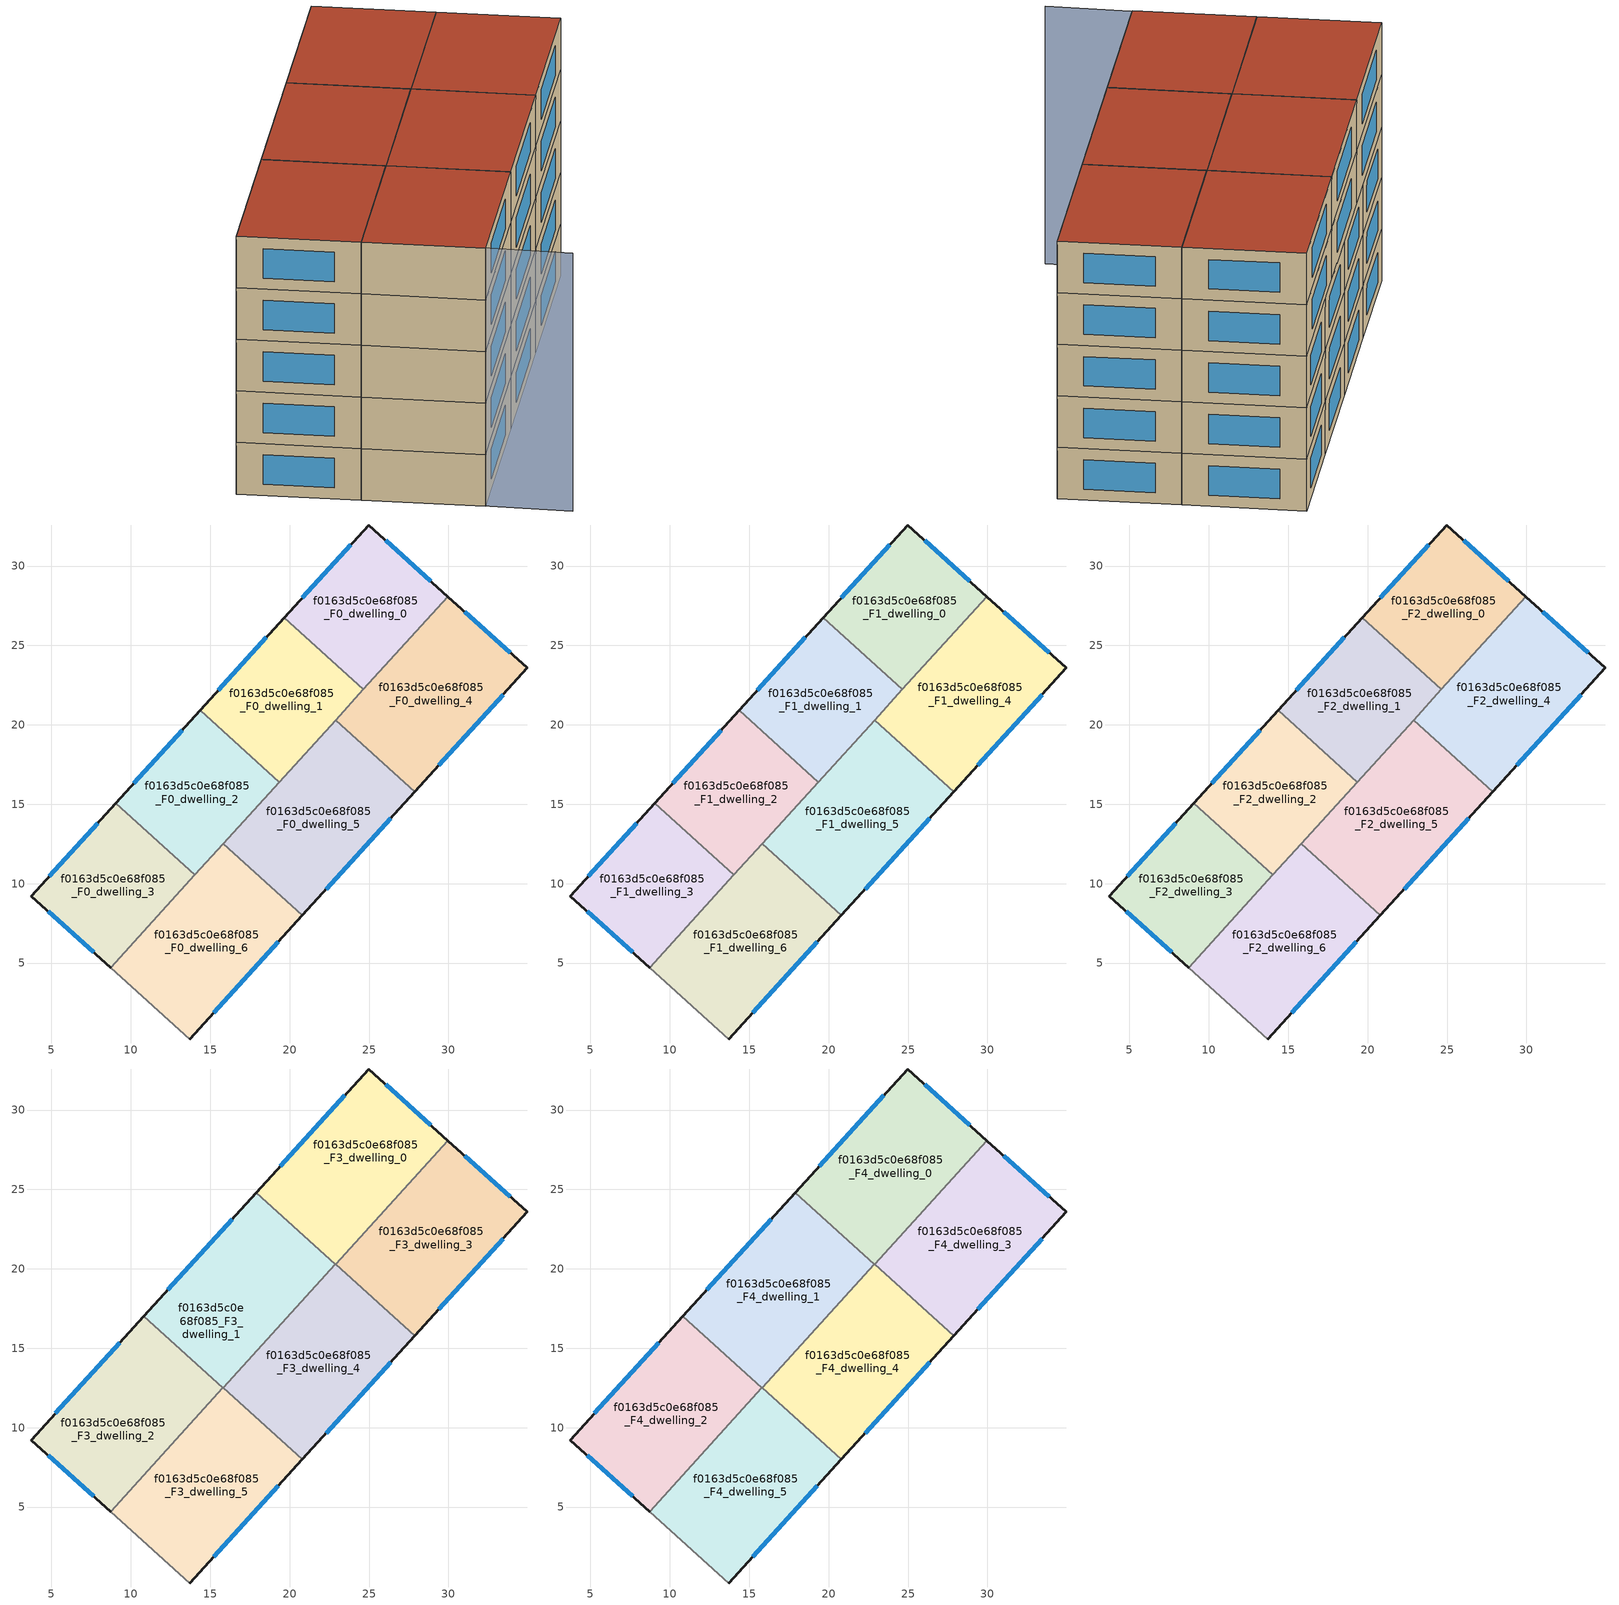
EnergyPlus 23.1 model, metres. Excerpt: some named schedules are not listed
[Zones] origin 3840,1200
f0163d5c0e68f085_F0_dwelling_0
 floor ground (EU_floor_Construction): 29.96,28.08 24.65,22.23 19.67,26.76 24.97,32.59 z0
 wall outside (EU_wall_Construction): 29.96,28.08 24.97,32.59 19.67,26.76 z0:3
 wall to f0163d5c0e68f085_F0_dwelling_1 (EU_wall_Construction): 19.67,26.76 24.65,22.23 z0:3
 wall to f0163d5c0e68f085_F0_dwelling_4 (EU_wall_Construction): 24.65,22.23 29.96,28.08 z0:3
 window (EU_Window_Construction): 23.84,31.34 20.81,28.01 / 28.89,29.05 26.04,31.62 z0.64:2.36
f0163d5c0e68f085_F0_dwelling_1
 floor ground (EU_floor_Construction): 24.65,22.23 19.34,16.39 14.36,20.92 19.67,26.76 z0
 wall outside (EU_wall_Construction): 19.67,26.76 14.36,20.92 z0:3
 wall to f0163d5c0e68f085_F0_dwelling_2 (EU_wall_Construction): 14.36,20.92 19.34,16.39 z0:3
 wall to f0163d5c0e68f085_F0_dwelling_5 (EU_wall_Construction): 19.34,16.39 22.89,20.31 z0:3
 wall to f0163d5c0e68f085_F0_dwelling_4 (EU_wall_Construction): 22.89,20.31 24.65,22.23 z0:3
 window (EU_Window_Construction): 18.53,25.51 15.5,22.17 z0.64:2.36
f0163d5c0e68f085_F0_dwelling_2
 floor ground (EU_floor_Construction): 19.34,16.39 14.03,10.55 9.05,15.08 14.36,20.92 z0
 wall outside (EU_wall_Construction): 14.36,20.92 9.05,15.08 z0:3
 wall to f0163d5c0e68f085_F0_dwelling_3 (EU_wall_Construction): 9.05,15.08 14.03,10.55 z0:3
 wall to f0163d5c0e68f085_F0_dwelling_6 (EU_wall_Construction): 14.03,10.55 15.82,12.52 z0:3
 wall to f0163d5c0e68f085_F0_dwelling_5 (EU_wall_Construction): 15.82,12.52 19.34,16.39 z0:3
 window (EU_Window_Construction): 13.22,19.66 10.19,16.33 z0.64:2.36
f0163d5c0e68f085_F0_dwelling_3
 floor ground (EU_floor_Construction): 14.03,10.55 8.73,4.72 3.73,9.22 9.05,15.08 z0
 wall outside (EU_wall_Construction): 9.05,15.08 3.73,9.22 8.73,4.72 z0:3
 wall to f0163d5c0e68f085_F0_dwelling_6 (EU_wall_Construction): 8.73,4.72 14.03,10.55 z0:3
 window (EU_Window_Construction): 4.8,8.26 7.66,5.69 / 7.91,13.82 4.87,10.48 z0.64:2.36
f0163d5c0e68f085_F0_dwelling_4
 floor ground (EU_floor_Construction): 34.96,23.58 27.87,15.79 22.89,20.31 29.96,28.08 z0
 wall outside (EU_wall_Construction): 27.87,15.79 34.96,23.58 29.96,28.08 z0:3
 wall to f0163d5c0e68f085_F0_dwelling_5 (EU_wall_Construction): 22.89,20.31 27.87,15.79 z0:3
 window (EU_Window_Construction): 33.89,24.55 31.03,27.12 / 29.39,17.46 33.44,21.91 z0.64:2.36
f0163d5c0e68f085_F0_dwelling_5
 floor ground (EU_floor_Construction): 27.87,15.79 20.79,8 15.82,12.52 22.89,20.31 z0
 wall outside (EU_wall_Construction): 20.79,8 27.87,15.79 z0:3
 wall to f0163d5c0e68f085_F0_dwelling_6 (EU_wall_Construction): 15.82,12.52 20.79,8 z0:3
 window (EU_Window_Construction): 22.31,9.67 26.35,14.12 z0.64:2.36
f0163d5c0e68f085_F0_dwelling_6
 floor ground (EU_floor_Construction): 20.79,8 13.72,0.22 8.73,4.72 15.82,12.52 z0
 wall outside (EU_wall_Construction): 13.72,0.22 20.79,8 z0:3
 wall adiabatic (EU_wall_Construction): 8.73,4.72 13.72,0.22 z0:3
 window (EU_Window_Construction): 15.24,1.89 19.28,6.33 z0.64:2.36
f0163d5c0e68f085_F1_dwelling_0
 floor to f0163d5c0e68f085_F0_dwelling_0 (EU_floor_Construction): 29.96,28.08 24.65,22.23 19.67,26.76 24.97,32.59 z3
 wall outside (EU_wall_Construction): 29.96,28.08 24.97,32.59 19.67,26.76 z3:6
 wall to f0163d5c0e68f085_F1_dwelling_1 (EU_wall_Construction): 19.67,26.76 24.65,22.23 z3:6
 wall to f0163d5c0e68f085_F1_dwelling_4 (EU_wall_Construction): 24.65,22.23 29.96,28.08 z3:6
 window (EU_Window_Construction): 23.84,31.34 20.81,28.01 / 28.89,29.05 26.04,31.62 z3.64:5.36
f0163d5c0e68f085_F1_dwelling_1
 floor to f0163d5c0e68f085_F0_dwelling_1 (EU_floor_Construction): 24.65,22.23 19.34,16.39 14.36,20.92 19.67,26.76 z3
 wall outside (EU_wall_Construction): 19.67,26.76 14.36,20.92 z3:6
 wall to f0163d5c0e68f085_F1_dwelling_2 (EU_wall_Construction): 14.36,20.92 19.34,16.39 z3:6
 wall to f0163d5c0e68f085_F1_dwelling_5 (EU_wall_Construction): 19.34,16.39 22.89,20.31 z3:6
 wall to f0163d5c0e68f085_F1_dwelling_4 (EU_wall_Construction): 22.89,20.31 24.65,22.23 z3:6
 window (EU_Window_Construction): 18.53,25.51 15.5,22.17 z3.64:5.36
f0163d5c0e68f085_F1_dwelling_2
 floor to f0163d5c0e68f085_F0_dwelling_2 (EU_floor_Construction): 19.34,16.39 14.03,10.55 9.05,15.08 14.36,20.92 z3
 wall outside (EU_wall_Construction): 14.36,20.92 9.05,15.08 z3:6
 wall to f0163d5c0e68f085_F1_dwelling_3 (EU_wall_Construction): 9.05,15.08 14.03,10.55 z3:6
 wall to f0163d5c0e68f085_F1_dwelling_6 (EU_wall_Construction): 14.03,10.55 15.82,12.52 z3:6
 wall to f0163d5c0e68f085_F1_dwelling_5 (EU_wall_Construction): 15.82,12.52 19.34,16.39 z3:6
 window (EU_Window_Construction): 13.22,19.66 10.19,16.33 z3.64:5.36
f0163d5c0e68f085_F1_dwelling_3
 floor to f0163d5c0e68f085_F0_dwelling_3 (EU_floor_Construction): 14.03,10.55 8.73,4.72 3.73,9.22 9.05,15.08 z3
 wall outside (EU_wall_Construction): 9.05,15.08 3.73,9.22 8.73,4.72 z3:6
 wall to f0163d5c0e68f085_F1_dwelling_6 (EU_wall_Construction): 8.73,4.72 14.03,10.55 z3:6
 window (EU_Window_Construction): 4.8,8.26 7.66,5.69 / 7.91,13.82 4.87,10.48 z3.64:5.36
f0163d5c0e68f085_F1_dwelling_4
 floor to f0163d5c0e68f085_F0_dwelling_4 (EU_floor_Construction): 34.96,23.58 27.87,15.79 22.89,20.31 29.96,28.08 z3
 wall outside (EU_wall_Construction): 27.87,15.79 34.96,23.58 29.96,28.08 z3:6
 wall to f0163d5c0e68f085_F1_dwelling_5 (EU_wall_Construction): 22.89,20.31 27.87,15.79 z3:6
 window (EU_Window_Construction): 33.89,24.55 31.03,27.12 / 29.39,17.46 33.44,21.91 z3.64:5.36
f0163d5c0e68f085_F1_dwelling_5
 floor to f0163d5c0e68f085_F0_dwelling_5 (EU_floor_Construction): 27.87,15.79 20.79,8 15.82,12.52 22.89,20.31 z3
 wall outside (EU_wall_Construction): 20.79,8 27.87,15.79 z3:6
 wall to f0163d5c0e68f085_F1_dwelling_6 (EU_wall_Construction): 15.82,12.52 20.79,8 z3:6
 window (EU_Window_Construction): 22.31,9.67 26.35,14.12 z3.64:5.36
f0163d5c0e68f085_F1_dwelling_6
 floor to f0163d5c0e68f085_F0_dwelling_6 (EU_floor_Construction): 20.79,8 13.72,0.22 8.73,4.72 15.82,12.52 z3
 wall outside (EU_wall_Construction): 13.72,0.22 20.79,8 z3:6
 wall adiabatic (EU_wall_Construction): 8.73,4.72 13.72,0.22 z3:6
 window (EU_Window_Construction): 15.24,1.89 19.28,6.33 z3.64:5.36
f0163d5c0e68f085_F2_dwelling_0
 floor to f0163d5c0e68f085_F1_dwelling_0 (EU_floor_Construction): 29.96,28.08 24.65,22.23 19.67,26.76 24.97,32.59 z6
 wall outside (EU_wall_Construction): 29.96,28.08 24.97,32.59 19.67,26.76 z6:9
 wall to f0163d5c0e68f085_F2_dwelling_1 (EU_wall_Construction): 19.67,26.76 24.65,22.23 z6:9
 wall to f0163d5c0e68f085_F2_dwelling_4 (EU_wall_Construction): 24.65,22.23 29.96,28.08 z6:9
 window (EU_Window_Construction): 23.84,31.34 20.81,28.01 / 28.89,29.05 26.04,31.62 z6.64:8.36
f0163d5c0e68f085_F2_dwelling_1
 floor to f0163d5c0e68f085_F1_dwelling_1 (EU_floor_Construction): 24.65,22.23 19.34,16.39 14.36,20.92 19.67,26.76 z6
 wall outside (EU_wall_Construction): 19.67,26.76 14.36,20.92 z6:9
 wall to f0163d5c0e68f085_F2_dwelling_2 (EU_wall_Construction): 14.36,20.92 19.34,16.39 z6:9
 wall to f0163d5c0e68f085_F2_dwelling_5 (EU_wall_Construction): 19.34,16.39 22.89,20.31 z6:9
 wall to f0163d5c0e68f085_F2_dwelling_4 (EU_wall_Construction): 22.89,20.31 24.65,22.23 z6:9
 window (EU_Window_Construction): 18.53,25.51 15.5,22.17 z6.64:8.36
f0163d5c0e68f085_F2_dwelling_2
 floor to f0163d5c0e68f085_F1_dwelling_2 (EU_floor_Construction): 19.34,16.39 14.03,10.55 9.05,15.08 14.36,20.92 z6
 wall outside (EU_wall_Construction): 14.36,20.92 9.05,15.08 z6:9
 wall to f0163d5c0e68f085_F2_dwelling_3 (EU_wall_Construction): 9.05,15.08 14.03,10.55 z6:9
 wall to f0163d5c0e68f085_F2_dwelling_6 (EU_wall_Construction): 14.03,10.55 15.82,12.52 z6:9
 wall to f0163d5c0e68f085_F2_dwelling_5 (EU_wall_Construction): 15.82,12.52 19.34,16.39 z6:9
 window (EU_Window_Construction): 13.22,19.66 10.19,16.33 z6.64:8.36
f0163d5c0e68f085_F2_dwelling_3
 floor to f0163d5c0e68f085_F1_dwelling_3 (EU_floor_Construction): 14.03,10.55 8.73,4.72 3.73,9.22 9.05,15.08 z6
 wall outside (EU_wall_Construction): 9.05,15.08 3.73,9.22 8.73,4.72 z6:9
 wall to f0163d5c0e68f085_F2_dwelling_6 (EU_wall_Construction): 8.73,4.72 14.03,10.55 z6:9
 window (EU_Window_Construction): 4.8,8.26 7.66,5.69 / 7.91,13.82 4.87,10.48 z6.64:8.36
f0163d5c0e68f085_F2_dwelling_4
 floor to f0163d5c0e68f085_F1_dwelling_4 (EU_floor_Construction): 34.96,23.58 27.87,15.79 22.89,20.31 29.96,28.08 z6
 wall outside (EU_wall_Construction): 27.87,15.79 34.96,23.58 29.96,28.08 z6:9
 wall to f0163d5c0e68f085_F2_dwelling_5 (EU_wall_Construction): 22.89,20.31 27.87,15.79 z6:9
 window (EU_Window_Construction): 33.89,24.55 31.03,27.12 / 29.39,17.46 33.44,21.91 z6.64:8.36
f0163d5c0e68f085_F2_dwelling_5
 floor to f0163d5c0e68f085_F1_dwelling_5 (EU_floor_Construction): 27.87,15.79 20.79,8 15.82,12.52 22.89,20.31 z6
 wall outside (EU_wall_Construction): 20.79,8 27.87,15.79 z6:9
 wall to f0163d5c0e68f085_F2_dwelling_6 (EU_wall_Construction): 15.82,12.52 20.79,8 z6:9
 window (EU_Window_Construction): 22.31,9.67 26.35,14.12 z6.64:8.36
f0163d5c0e68f085_F2_dwelling_6
 floor to f0163d5c0e68f085_F1_dwelling_6 (EU_floor_Construction): 20.79,8 13.72,0.22 8.73,4.72 15.82,12.52 z6
 wall outside (EU_wall_Construction): 13.72,0.22 20.79,8 z6:9
 wall adiabatic (EU_wall_Construction): 8.73,4.72 13.72,0.22 z6:9
 window (EU_Window_Construction): 15.24,1.89 19.28,6.33 z6.64:8.36
f0163d5c0e68f085_F3_dwelling_0
 floor to f0163d5c0e68f085_F2_dwelling_0 (EU_floor_Construction): 29.96,28.08 24.65,22.23 19.67,26.76 24.97,32.59 z9
 floor to f0163d5c0e68f085_F2_dwelling_1 (EU_floor_Construction): 24.65,22.23 22.88,20.29 17.9,24.81 19.67,26.76 z9
 wall outside (EU_wall_Construction): 29.96,28.08 24.97,32.59 17.9,24.81 z9:12
 wall to f0163d5c0e68f085_F3_dwelling_1 (EU_wall_Construction): 17.9,24.81 22.88,20.29 z9:12
 wall to f0163d5c0e68f085_F3_dwelling_3 (EU_wall_Construction): 22.89,20.31 29.96,28.08 z9:12
 wall to f0163d5c0e68f085_F3_dwelling_4 (EU_wall_Construction): 22.88,20.29 22.89,20.31 z9:12
 window (EU_Window_Construction): 23.46,30.92 19.42,26.48 / 28.89,29.05 26.04,31.62 z9.64:11.36
f0163d5c0e68f085_F3_dwelling_1
 floor to f0163d5c0e68f085_F2_dwelling_1 (EU_floor_Construction): 22.88,20.29 19.34,16.39 14.36,20.92 17.9,24.81 z9
 floor to f0163d5c0e68f085_F2_dwelling_2 (EU_floor_Construction): 19.34,16.39 15.8,12.5 10.82,17.02 14.36,20.92 z9
 wall outside (EU_wall_Construction): 17.9,24.81 10.82,17.02 z9:12
 wall to f0163d5c0e68f085_F3_dwelling_2 (EU_wall_Construction): 10.82,17.02 15.8,12.5 z9:12
 wall to f0163d5c0e68f085_F3_dwelling_4 (EU_wall_Construction): 15.82,12.52 22.88,20.29 z9:12
 wall to f0163d5c0e68f085_F3_dwelling_5 (EU_wall_Construction): 15.8,12.5 15.82,12.52 z9:12
 window (EU_Window_Construction): 16.38,23.14 12.34,18.69 z9.64:11.36
f0163d5c0e68f085_F3_dwelling_2
 floor to f0163d5c0e68f085_F2_dwelling_2 (EU_floor_Construction): 15.8,12.5 14.03,10.55 9.05,15.08 10.82,17.02 z9
 floor to f0163d5c0e68f085_F2_dwelling_3 (EU_floor_Construction): 14.03,10.55 8.73,4.72 3.73,9.22 9.05,15.08 z9
 wall outside (EU_wall_Construction): 10.82,17.02 3.73,9.22 8.73,4.72 z9:12
 wall to f0163d5c0e68f085_F3_dwelling_5 (EU_wall_Construction): 8.73,4.72 15.8,12.5 z9:12
 window (EU_Window_Construction): 4.8,8.26 7.66,5.69 / 9.3,15.35 5.25,10.9 z9.64:11.36
f0163d5c0e68f085_F3_dwelling_3
 floor to f0163d5c0e68f085_F2_dwelling_4 (EU_floor_Construction): 34.96,23.58 27.87,15.79 22.89,20.31 29.96,28.08 z9
 wall outside (EU_wall_Construction): 27.87,15.79 34.96,23.58 29.96,28.08 z9:12
 wall to f0163d5c0e68f085_F3_dwelling_4 (EU_wall_Construction): 22.89,20.31 27.87,15.79 z9:12
 window (EU_Window_Construction): 33.89,24.55 31.03,27.12 / 29.39,17.46 33.44,21.91 z9.64:11.36
f0163d5c0e68f085_F3_dwelling_4
 floor to f0163d5c0e68f085_F2_dwelling_5 (EU_floor_Construction): 27.87,15.79 20.79,8 15.82,12.52 22.89,20.31 z9
 wall outside (EU_wall_Construction): 20.79,8 27.87,15.79 z9:12
 wall to f0163d5c0e68f085_F3_dwelling_5 (EU_wall_Construction): 15.82,12.52 20.79,8 z9:12
 window (EU_Window_Construction): 22.31,9.67 26.35,14.12 z9.64:11.36
f0163d5c0e68f085_F3_dwelling_5
 floor to f0163d5c0e68f085_F2_dwelling_6 (EU_floor_Construction): 20.79,8 13.72,0.22 8.73,4.72 15.82,12.52 z9
 wall outside (EU_wall_Construction): 13.72,0.22 20.79,8 z9:12
 wall adiabatic (EU_wall_Construction): 8.73,4.72 13.72,0.22 z9:12
 window (EU_Window_Construction): 15.24,1.89 19.28,6.33 z9.64:11.36
f0163d5c0e68f085_F4_dwelling_0
 floor to f0163d5c0e68f085_F3_dwelling_0 (EU_floor_Construction): 29.96,28.08 22.88,20.29 17.9,24.81 24.97,32.59 z12
 wall outside (EU_wall_Construction): 29.96,28.08 24.97,32.59 17.9,24.81 z12:15
 wall to f0163d5c0e68f085_F4_dwelling_1 (EU_wall_Construction): 17.9,24.81 22.88,20.29 z12:15
 wall to f0163d5c0e68f085_F4_dwelling_3 (EU_wall_Construction): 22.89,20.31 29.96,28.08 z12:15
 wall to f0163d5c0e68f085_F4_dwelling_4 (EU_wall_Construction): 22.88,20.29 22.89,20.31 z12:15
 window (EU_Window_Construction): 23.46,30.92 19.42,26.48 / 28.89,29.05 26.04,31.62 z12.64:14.36
 roof outside (EU_roof_Construction): 22.88,20.29 29.96,28.08 24.97,32.59 17.9,24.81 z15
f0163d5c0e68f085_F4_dwelling_1
 floor to f0163d5c0e68f085_F3_dwelling_1 (EU_floor_Construction): 22.88,20.29 15.8,12.5 10.82,17.02 17.9,24.81 z12
 wall outside (EU_wall_Construction): 17.9,24.81 10.82,17.02 z12:15
 wall to f0163d5c0e68f085_F4_dwelling_2 (EU_wall_Construction): 10.82,17.02 15.8,12.5 z12:15
 wall to f0163d5c0e68f085_F4_dwelling_4 (EU_wall_Construction): 15.82,12.52 22.88,20.29 z12:15
 wall to f0163d5c0e68f085_F4_dwelling_5 (EU_wall_Construction): 15.8,12.5 15.82,12.52 z12:15
 window (EU_Window_Construction): 16.38,23.14 12.34,18.69 z12.64:14.36
 roof outside (EU_roof_Construction): 15.8,12.5 22.88,20.29 17.9,24.81 10.82,17.02 z15
f0163d5c0e68f085_F4_dwelling_2
 floor to f0163d5c0e68f085_F3_dwelling_2 (EU_floor_Construction): 15.8,12.5 8.73,4.72 3.73,9.22 10.82,17.02 z12
 wall outside (EU_wall_Construction): 10.82,17.02 3.73,9.22 8.73,4.72 z12:15
 wall to f0163d5c0e68f085_F4_dwelling_5 (EU_wall_Construction): 8.73,4.72 15.8,12.5 z12:15
 window (EU_Window_Construction): 4.8,8.26 7.66,5.69 / 9.3,15.35 5.25,10.9 z12.64:14.36
 roof outside (EU_roof_Construction): 8.73,4.72 15.8,12.5 10.82,17.02 3.73,9.22 z15
f0163d5c0e68f085_F4_dwelling_3
 floor to f0163d5c0e68f085_F3_dwelling_3 (EU_floor_Construction): 34.96,23.58 27.87,15.79 22.89,20.31 29.96,28.08 z12
 wall outside (EU_wall_Construction): 27.87,15.79 34.96,23.58 29.96,28.08 z12:15
 wall to f0163d5c0e68f085_F4_dwelling_4 (EU_wall_Construction): 22.89,20.31 27.87,15.79 z12:15
 window (EU_Window_Construction): 33.89,24.55 31.03,27.12 / 29.39,17.46 33.44,21.91 z12.64:14.36
 roof outside (EU_roof_Construction): 27.87,15.79 34.96,23.58 29.96,28.08 22.89,20.31 z15
f0163d5c0e68f085_F4_dwelling_4
 floor to f0163d5c0e68f085_F3_dwelling_4 (EU_floor_Construction): 27.87,15.79 20.79,8 15.82,12.52 22.89,20.31 z12
 wall outside (EU_wall_Construction): 20.79,8 27.87,15.79 z12:15
 wall to f0163d5c0e68f085_F4_dwelling_5 (EU_wall_Construction): 15.82,12.52 20.79,8 z12:15
 window (EU_Window_Construction): 22.31,9.67 26.35,14.12 z12.64:14.36
 roof outside (EU_roof_Construction): 20.79,8 27.87,15.79 22.89,20.31 15.82,12.52 z15
f0163d5c0e68f085_F4_dwelling_5
 floor to f0163d5c0e68f085_F3_dwelling_5 (EU_floor_Construction): 20.79,8 13.72,0.22 8.73,4.72 15.82,12.52 z12
 wall outside (EU_wall_Construction): 13.72,0.22 20.79,8 z12:15
 wall adiabatic (EU_wall_Construction): 8.73,4.72 13.72,0.22 z12:15
 window (EU_Window_Construction): 15.24,1.89 19.28,6.33 z12.64:14.36
 roof outside (EU_roof_Construction): 13.72,0.22 20.79,8 15.82,12.52 8.73,4.72 z15
shading: 5.08,8.51 17.16,-2.98 z0:15
[Building]
EU S2 Campaign: North Axis=0; Terrain=City; Solar Distribution=FullExterior
[Site:Location]
Yerevan-Zvartnots.Intl.AP: Latitude=40.15; Longitude=44.383; Time Zone=4; Elevation=854
[SizingPeriod:WeatherFileDays]
AnnualSizingPeriod: Begin Month=1; Begin Day of Month=1; End Month=12; End Day of Month=31; Day of Week for Start Day=Monday; Use Weather File Daylight Saving Period=No; Use Weather File Rain and Snow Indicators=No
[MATERIAL]
EU_InternalMass_Material: Roughness=MediumRough; Thickness=0.1; Conductivity=1; Density=1800; Specific Heat=900; Thermal Absorptance=0.9; Solar Absorptance=0.7; Visible Absorptance=0.7
[MATERIAL:NOMASS] Roughness=MediumRough; Thermal Absorptance=0.9; Solar Absorptance=0.7; Visible Absorptance=0.7
Name | Thermal Resistance
EU_wall_NoMass | 1.05043
EU_roof_NoMass | 1.45357
EU_floor_NoMass | 0.478065
[WINDOWMATERIAL:SIMPLEGLAZINGSYSTEM]
EU_Window_SimpleGlazing: UFactor=2.5566; Solar Heat Gain Coefficient=0.75; Visible Transmittance=0.75
[CONSTRUCTION]
EU_wall_Construction: EU_wall_NoMass
EU_roof_Construction: EU_roof_NoMass
EU_floor_Construction: EU_floor_NoMass
EU_Window_Construction: EU_Window_SimpleGlazing
EU_InternalMass_Construction: EU_InternalMass_Material
[ZONE] Type=1; Multiplier=1; Ceiling Height=autocalculate; Floor Area=autocalculate; Part of Total Floor Area=Yes
Name | Volume
f0163d5c0e68f085_F0_dwelling_0; f0163d5c0e68f085_F1_dwelling_0; f0163d5c0e68f085_F2_dwelling_0 | 159.229
f0163d5c0e68f085_F3_dwelling_0; f0163d5c0e68f085_F4_dwelling_0 | 212.271
f0163d5c0e68f085_F0_dwelling_1; f0163d5c0e68f085_F1_dwelling_1; f0163d5c0e68f085_F2_dwelling_1 | 159.201
f0163d5c0e68f085_F3_dwelling_1; f0163d5c0e68f085_F4_dwelling_1 | 212.275
f0163d5c0e68f085_F0_dwelling_2; f0163d5c0e68f085_F1_dwelling_2; f0163d5c0e68f085_F2_dwelling_2 | 159.198
f0163d5c0e68f085_F3_dwelling_2; f0163d5c0e68f085_F4_dwelling_2 | 212.28
f0163d5c0e68f085_F0_dwelling_3; f0163d5c0e68f085_F1_dwelling_3; f0163d5c0e68f085_F2_dwelling_3 | 159.2
f0163d5c0e68f085_F3_dwelling_3; f0163d5c0e68f085_F4_dwelling_3; f0163d5c0e68f085_F0_dwelling_4; f0163d5c0e68f085_F1_dwelling_4; f0163d5c0e68f085_F2_dwelling_4 | 212.273
f0163d5c0e68f085_F3_dwelling_4; f0163d5c0e68f085_F4_dwelling_4; f0163d5c0e68f085_F0_dwelling_5; f0163d5c0e68f085_F1_dwelling_5; f0163d5c0e68f085_F2_dwelling_5 | 212.26
f0163d5c0e68f085_F3_dwelling_5; f0163d5c0e68f085_F4_dwelling_5; f0163d5c0e68f085_F0_dwelling_6; f0163d5c0e68f085_F1_dwelling_6; f0163d5c0e68f085_F2_dwelling_6 | 212.254
[INTERNALMASS] Construction=EU_InternalMass_Construction
Name | Zone or ZoneList | Surface Area
f0163d5c0e68f085_F0_dwelling_0_EU_InternalMass | f0163d5c0e68f085_F0_dwelling_0 | 53.0762
f0163d5c0e68f085_F0_dwelling_1_EU_InternalMass | f0163d5c0e68f085_F0_dwelling_1 | 53.0671
f0163d5c0e68f085_F0_dwelling_2_EU_InternalMass | f0163d5c0e68f085_F0_dwelling_2 | 53.0663
f0163d5c0e68f085_F0_dwelling_3_EU_InternalMass | f0163d5c0e68f085_F0_dwelling_3 | 53.0666
f0163d5c0e68f085_F0_dwelling_4_EU_InternalMass | f0163d5c0e68f085_F0_dwelling_4 | 70.7575
f0163d5c0e68f085_F0_dwelling_5_EU_InternalMass | f0163d5c0e68f085_F0_dwelling_5 | 70.7532
f0163d5c0e68f085_F0_dwelling_6_EU_InternalMass | f0163d5c0e68f085_F0_dwelling_6 | 70.7513
f0163d5c0e68f085_F1_dwelling_0_EU_InternalMass | f0163d5c0e68f085_F1_dwelling_0 | 53.0762
f0163d5c0e68f085_F1_dwelling_1_EU_InternalMass | f0163d5c0e68f085_F1_dwelling_1 | 53.0671
f0163d5c0e68f085_F1_dwelling_2_EU_InternalMass | f0163d5c0e68f085_F1_dwelling_2 | 53.0663
f0163d5c0e68f085_F1_dwelling_3_EU_InternalMass | f0163d5c0e68f085_F1_dwelling_3 | 53.0666
f0163d5c0e68f085_F1_dwelling_4_EU_InternalMass | f0163d5c0e68f085_F1_dwelling_4 | 70.7575
f0163d5c0e68f085_F1_dwelling_5_EU_InternalMass | f0163d5c0e68f085_F1_dwelling_5 | 70.7532
f0163d5c0e68f085_F1_dwelling_6_EU_InternalMass | f0163d5c0e68f085_F1_dwelling_6 | 70.7513
f0163d5c0e68f085_F2_dwelling_0_EU_InternalMass | f0163d5c0e68f085_F2_dwelling_0 | 53.0762
f0163d5c0e68f085_F2_dwelling_1_EU_InternalMass | f0163d5c0e68f085_F2_dwelling_1 | 53.0671
f0163d5c0e68f085_F2_dwelling_2_EU_InternalMass | f0163d5c0e68f085_F2_dwelling_2 | 53.0663
f0163d5c0e68f085_F2_dwelling_3_EU_InternalMass | f0163d5c0e68f085_F2_dwelling_3 | 53.0666
f0163d5c0e68f085_F2_dwelling_4_EU_InternalMass | f0163d5c0e68f085_F2_dwelling_4 | 70.7575
f0163d5c0e68f085_F2_dwelling_5_EU_InternalMass | f0163d5c0e68f085_F2_dwelling_5 | 70.7532
f0163d5c0e68f085_F2_dwelling_6_EU_InternalMass | f0163d5c0e68f085_F2_dwelling_6 | 70.7513
f0163d5c0e68f085_F3_dwelling_0_EU_InternalMass | f0163d5c0e68f085_F3_dwelling_0 | 70.7569
f0163d5c0e68f085_F3_dwelling_1_EU_InternalMass | f0163d5c0e68f085_F3_dwelling_1 | 70.7582
f0163d5c0e68f085_F3_dwelling_2_EU_InternalMass | f0163d5c0e68f085_F3_dwelling_2 | 70.7602
f0163d5c0e68f085_F3_dwelling_3_EU_InternalMass | f0163d5c0e68f085_F3_dwelling_3 | 70.7575
f0163d5c0e68f085_F3_dwelling_4_EU_InternalMass | f0163d5c0e68f085_F3_dwelling_4 | 70.7532
f0163d5c0e68f085_F3_dwelling_5_EU_InternalMass | f0163d5c0e68f085_F3_dwelling_5 | 70.7513
f0163d5c0e68f085_F4_dwelling_0_EU_InternalMass | f0163d5c0e68f085_F4_dwelling_0 | 70.7569
f0163d5c0e68f085_F4_dwelling_1_EU_InternalMass | f0163d5c0e68f085_F4_dwelling_1 | 70.7582
f0163d5c0e68f085_F4_dwelling_2_EU_InternalMass | f0163d5c0e68f085_F4_dwelling_2 | 70.7602
f0163d5c0e68f085_F4_dwelling_3_EU_InternalMass | f0163d5c0e68f085_F4_dwelling_3 | 70.7575
f0163d5c0e68f085_F4_dwelling_4_EU_InternalMass | f0163d5c0e68f085_F4_dwelling_4 | 70.7532
f0163d5c0e68f085_F4_dwelling_5_EU_InternalMass | f0163d5c0e68f085_F4_dwelling_5 | 70.7513
[OTHEREQUIPMENT] Fuel Type=Electricity; Design Level Calculation Method=Watts/Area; Power per Zone Floor Area=1; Fraction Latent=0; Fraction Radiant=0; Fraction Lost=0; Carbon Dioxide Generation Rate=0; EndUse Subcategory=EU_Step8_InternalGains
Name | Zone or ZoneList or Space or SpaceList | Schedule
EU_Step8_InternalGain_f0163d5c0e68f085_F0_dwelling_0_f000 | f0163d5c0e68f085_F0_dwelling_0 | EU_Step8_GainSchedule_f0163d5c0e68f085_F0_dwelling_0_f000
EU_Step8_InternalGain_f0163d5c0e68f085_F0_dwelling_1_f000 | f0163d5c0e68f085_F0_dwelling_1 | EU_Step8_GainSchedule_f0163d5c0e68f085_F0_dwelling_1_f000
EU_Step8_InternalGain_f0163d5c0e68f085_F0_dwelling_2_f000 | f0163d5c0e68f085_F0_dwelling_2 | EU_Step8_GainSchedule_f0163d5c0e68f085_F0_dwelling_2_f000
EU_Step8_InternalGain_f0163d5c0e68f085_F0_dwelling_3_f000 | f0163d5c0e68f085_F0_dwelling_3 | EU_Step8_GainSchedule_f0163d5c0e68f085_F0_dwelling_3_f000
EU_Step8_InternalGain_f0163d5c0e68f085_F0_dwelling_4_f000 | f0163d5c0e68f085_F0_dwelling_4 | EU_Step8_GainSchedule_f0163d5c0e68f085_F0_dwelling_4_f000
EU_Step8_InternalGain_f0163d5c0e68f085_F0_dwelling_5_f000 | f0163d5c0e68f085_F0_dwelling_5 | EU_Step8_GainSchedule_f0163d5c0e68f085_F0_dwelling_5_f000
EU_Step8_InternalGain_f0163d5c0e68f085_F0_dwelling_6_f000 | f0163d5c0e68f085_F0_dwelling_6 | EU_Step8_GainSchedule_f0163d5c0e68f085_F0_dwelling_6_f000
EU_Step8_InternalGain_f0163d5c0e68f085_F1_dwelling_0_f000 | f0163d5c0e68f085_F1_dwelling_0 | EU_Step8_GainSchedule_f0163d5c0e68f085_F1_dwelling_0_f000
EU_Step8_InternalGain_f0163d5c0e68f085_F1_dwelling_1_f000 | f0163d5c0e68f085_F1_dwelling_1 | EU_Step8_GainSchedule_f0163d5c0e68f085_F1_dwelling_1_f000
EU_Step8_InternalGain_f0163d5c0e68f085_F1_dwelling_2_f000 | f0163d5c0e68f085_F1_dwelling_2 | EU_Step8_GainSchedule_f0163d5c0e68f085_F1_dwelling_2_f000
EU_Step8_InternalGain_f0163d5c0e68f085_F1_dwelling_3_f000 | f0163d5c0e68f085_F1_dwelling_3 | EU_Step8_GainSchedule_f0163d5c0e68f085_F1_dwelling_3_f000
EU_Step8_InternalGain_f0163d5c0e68f085_F1_dwelling_4_f000 | f0163d5c0e68f085_F1_dwelling_4 | EU_Step8_GainSchedule_f0163d5c0e68f085_F1_dwelling_4_f000
EU_Step8_InternalGain_f0163d5c0e68f085_F1_dwelling_5_f000 | f0163d5c0e68f085_F1_dwelling_5 | EU_Step8_GainSchedule_f0163d5c0e68f085_F1_dwelling_5_f000
EU_Step8_InternalGain_f0163d5c0e68f085_F1_dwelling_6_f000 | f0163d5c0e68f085_F1_dwelling_6 | EU_Step8_GainSchedule_f0163d5c0e68f085_F1_dwelling_6_f000
EU_Step8_InternalGain_f0163d5c0e68f085_F2_dwelling_0_f000 | f0163d5c0e68f085_F2_dwelling_0 | EU_Step8_GainSchedule_f0163d5c0e68f085_F2_dwelling_0_f000
EU_Step8_InternalGain_f0163d5c0e68f085_F2_dwelling_1_f000 | f0163d5c0e68f085_F2_dwelling_1 | EU_Step8_GainSchedule_f0163d5c0e68f085_F2_dwelling_1_f000
EU_Step8_InternalGain_f0163d5c0e68f085_F2_dwelling_2_f000 | f0163d5c0e68f085_F2_dwelling_2 | EU_Step8_GainSchedule_f0163d5c0e68f085_F2_dwelling_2_f000
EU_Step8_InternalGain_f0163d5c0e68f085_F2_dwelling_3_f000 | f0163d5c0e68f085_F2_dwelling_3 | EU_Step8_GainSchedule_f0163d5c0e68f085_F2_dwelling_3_f000
EU_Step8_InternalGain_f0163d5c0e68f085_F2_dwelling_4_f000 | f0163d5c0e68f085_F2_dwelling_4 | EU_Step8_GainSchedule_f0163d5c0e68f085_F2_dwelling_4_f000
EU_Step8_InternalGain_f0163d5c0e68f085_F2_dwelling_5_f000 | f0163d5c0e68f085_F2_dwelling_5 | EU_Step8_GainSchedule_f0163d5c0e68f085_F2_dwelling_5_f000
EU_Step8_InternalGain_f0163d5c0e68f085_F2_dwelling_6_f000 | f0163d5c0e68f085_F2_dwelling_6 | EU_Step8_GainSchedule_f0163d5c0e68f085_F2_dwelling_6_f000
EU_Step8_InternalGain_f0163d5c0e68f085_F3_dwelling_0_f000 | f0163d5c0e68f085_F3_dwelling_0 | EU_Step8_GainSchedule_f0163d5c0e68f085_F3_dwelling_0_f000
EU_Step8_InternalGain_f0163d5c0e68f085_F3_dwelling_1_f000 | f0163d5c0e68f085_F3_dwelling_1 | EU_Step8_GainSchedule_f0163d5c0e68f085_F3_dwelling_1_f000
EU_Step8_InternalGain_f0163d5c0e68f085_F3_dwelling_2_f000 | f0163d5c0e68f085_F3_dwelling_2 | EU_Step8_GainSchedule_f0163d5c0e68f085_F3_dwelling_2_f000
EU_Step8_InternalGain_f0163d5c0e68f085_F3_dwelling_3_f000 | f0163d5c0e68f085_F3_dwelling_3 | EU_Step8_GainSchedule_f0163d5c0e68f085_F3_dwelling_3_f000
EU_Step8_InternalGain_f0163d5c0e68f085_F3_dwelling_4_f000 | f0163d5c0e68f085_F3_dwelling_4 | EU_Step8_GainSchedule_f0163d5c0e68f085_F3_dwelling_4_f000
EU_Step8_InternalGain_f0163d5c0e68f085_F3_dwelling_5_f000 | f0163d5c0e68f085_F3_dwelling_5 | EU_Step8_GainSchedule_f0163d5c0e68f085_F3_dwelling_5_f000
EU_Step8_InternalGain_f0163d5c0e68f085_F4_dwelling_0_f000 | f0163d5c0e68f085_F4_dwelling_0 | EU_Step8_GainSchedule_f0163d5c0e68f085_F4_dwelling_0_f000
EU_Step8_InternalGain_f0163d5c0e68f085_F4_dwelling_1_f000 | f0163d5c0e68f085_F4_dwelling_1 | EU_Step8_GainSchedule_f0163d5c0e68f085_F4_dwelling_1_f000
EU_Step8_InternalGain_f0163d5c0e68f085_F4_dwelling_2_f000 | f0163d5c0e68f085_F4_dwelling_2 | EU_Step8_GainSchedule_f0163d5c0e68f085_F4_dwelling_2_f000
EU_Step8_InternalGain_f0163d5c0e68f085_F4_dwelling_3_f000 | f0163d5c0e68f085_F4_dwelling_3 | EU_Step8_GainSchedule_f0163d5c0e68f085_F4_dwelling_3_f000
EU_Step8_InternalGain_f0163d5c0e68f085_F4_dwelling_4_f000 | f0163d5c0e68f085_F4_dwelling_4 | EU_Step8_GainSchedule_f0163d5c0e68f085_F4_dwelling_4_f000
EU_Step8_InternalGain_f0163d5c0e68f085_F4_dwelling_5_f000 | f0163d5c0e68f085_F4_dwelling_5 | EU_Step8_GainSchedule_f0163d5c0e68f085_F4_dwelling_5_f000
[ZONEVENTILATION:DESIGNFLOWRATE] Schedule=EU_AlwaysOn; Design Flow Rate Calculation Method=AirChanges/Hour; Air Changes per Hour=0.557805; Ventilation Type=Natural; Fan Pressure Rise=0; Fan Total Efficiency=1; Constant Term Coefficient=1; Temperature Term Coefficient=0; Velocity Term Coefficient=0; Velocity Squared Term Coefficient=0; Minimum Indoor Temperature=-100; Maximum Indoor Temperature=100; Delta Temperature=-100; Minimum Outdoor Temperature=-100; Maximum Outdoor Temperature=100; Maximum Wind Speed=40
Name | Zone or ZoneList or Space or SpaceList
EU_ConstantAir_f0163d5c0e68f085_F0_dwelling_0 | f0163d5c0e68f085_F0_dwelling_0
EU_ConstantAir_f0163d5c0e68f085_F0_dwelling_1 | f0163d5c0e68f085_F0_dwelling_1
EU_ConstantAir_f0163d5c0e68f085_F0_dwelling_2 | f0163d5c0e68f085_F0_dwelling_2
EU_ConstantAir_f0163d5c0e68f085_F0_dwelling_3 | f0163d5c0e68f085_F0_dwelling_3
EU_ConstantAir_f0163d5c0e68f085_F0_dwelling_4 | f0163d5c0e68f085_F0_dwelling_4
EU_ConstantAir_f0163d5c0e68f085_F0_dwelling_5 | f0163d5c0e68f085_F0_dwelling_5
EU_ConstantAir_f0163d5c0e68f085_F0_dwelling_6 | f0163d5c0e68f085_F0_dwelling_6
EU_ConstantAir_f0163d5c0e68f085_F1_dwelling_0 | f0163d5c0e68f085_F1_dwelling_0
EU_ConstantAir_f0163d5c0e68f085_F1_dwelling_1 | f0163d5c0e68f085_F1_dwelling_1
EU_ConstantAir_f0163d5c0e68f085_F1_dwelling_2 | f0163d5c0e68f085_F1_dwelling_2
EU_ConstantAir_f0163d5c0e68f085_F1_dwelling_3 | f0163d5c0e68f085_F1_dwelling_3
EU_ConstantAir_f0163d5c0e68f085_F1_dwelling_4 | f0163d5c0e68f085_F1_dwelling_4
EU_ConstantAir_f0163d5c0e68f085_F1_dwelling_5 | f0163d5c0e68f085_F1_dwelling_5
EU_ConstantAir_f0163d5c0e68f085_F1_dwelling_6 | f0163d5c0e68f085_F1_dwelling_6
EU_ConstantAir_f0163d5c0e68f085_F2_dwelling_0 | f0163d5c0e68f085_F2_dwelling_0
EU_ConstantAir_f0163d5c0e68f085_F2_dwelling_1 | f0163d5c0e68f085_F2_dwelling_1
EU_ConstantAir_f0163d5c0e68f085_F2_dwelling_2 | f0163d5c0e68f085_F2_dwelling_2
EU_ConstantAir_f0163d5c0e68f085_F2_dwelling_3 | f0163d5c0e68f085_F2_dwelling_3
EU_ConstantAir_f0163d5c0e68f085_F2_dwelling_4 | f0163d5c0e68f085_F2_dwelling_4
EU_ConstantAir_f0163d5c0e68f085_F2_dwelling_5 | f0163d5c0e68f085_F2_dwelling_5
EU_ConstantAir_f0163d5c0e68f085_F2_dwelling_6 | f0163d5c0e68f085_F2_dwelling_6
EU_ConstantAir_f0163d5c0e68f085_F3_dwelling_0 | f0163d5c0e68f085_F3_dwelling_0
EU_ConstantAir_f0163d5c0e68f085_F3_dwelling_1 | f0163d5c0e68f085_F3_dwelling_1
EU_ConstantAir_f0163d5c0e68f085_F3_dwelling_2 | f0163d5c0e68f085_F3_dwelling_2
EU_ConstantAir_f0163d5c0e68f085_F3_dwelling_3 | f0163d5c0e68f085_F3_dwelling_3
EU_ConstantAir_f0163d5c0e68f085_F3_dwelling_4 | f0163d5c0e68f085_F3_dwelling_4
EU_ConstantAir_f0163d5c0e68f085_F3_dwelling_5 | f0163d5c0e68f085_F3_dwelling_5
EU_ConstantAir_f0163d5c0e68f085_F4_dwelling_0 | f0163d5c0e68f085_F4_dwelling_0
EU_ConstantAir_f0163d5c0e68f085_F4_dwelling_1 | f0163d5c0e68f085_F4_dwelling_1
EU_ConstantAir_f0163d5c0e68f085_F4_dwelling_2 | f0163d5c0e68f085_F4_dwelling_2
EU_ConstantAir_f0163d5c0e68f085_F4_dwelling_3 | f0163d5c0e68f085_F4_dwelling_3
EU_ConstantAir_f0163d5c0e68f085_F4_dwelling_4 | f0163d5c0e68f085_F4_dwelling_4
EU_ConstantAir_f0163d5c0e68f085_F4_dwelling_5 | f0163d5c0e68f085_F4_dwelling_5
[HVACTEMPLATE:THERMOSTAT] Constant Heating Setpoint=20; Constant Cooling Setpoint=50
EU_HeatOnly_f0163d5c0e68f085_F0_dwelling_0; EU_HeatOnly_f0163d5c0e68f085_F0_dwelling_1; EU_HeatOnly_f0163d5c0e68f085_F0_dwelling_2; EU_HeatOnly_f0163d5c0e68f085_F0_dwelling_3; EU_HeatOnly_f0163d5c0e68f085_F0_dwelling_4; EU_HeatOnly_f0163d5c0e68f085_F0_dwelling_5; EU_HeatOnly_f0163d5c0e68f085_F0_dwelling_6; EU_HeatOnly_f0163d5c0e68f085_F1_dwelling_0; EU_HeatOnly_f0163d5c0e68f085_F1_dwelling_1; EU_HeatOnly_f0163d5c0e68f085_F1_dwelling_2; EU_HeatOnly_f0163d5c0e68f085_F1_dwelling_3; EU_HeatOnly_f0163d5c0e68f085_F1_dwelling_4; EU_HeatOnly_f0163d5c0e68f085_F1_dwelling_5; EU_HeatOnly_f0163d5c0e68f085_F1_dwelling_6; EU_HeatOnly_f0163d5c0e68f085_F2_dwelling_0; EU_HeatOnly_f0163d5c0e68f085_F2_dwelling_1; EU_HeatOnly_f0163d5c0e68f085_F2_dwelling_2; EU_HeatOnly_f0163d5c0e68f085_F2_dwelling_3; EU_HeatOnly_f0163d5c0e68f085_F2_dwelling_4; EU_HeatOnly_f0163d5c0e68f085_F2_dwelling_5; EU_HeatOnly_f0163d5c0e68f085_F2_dwelling_6; EU_HeatOnly_f0163d5c0e68f085_F3_dwelling_0; EU_HeatOnly_f0163d5c0e68f085_F3_dwelling_1; EU_HeatOnly_f0163d5c0e68f085_F3_dwelling_2; EU_HeatOnly_f0163d5c0e68f085_F3_dwelling_3; EU_HeatOnly_f0163d5c0e68f085_F3_dwelling_4; EU_HeatOnly_f0163d5c0e68f085_F3_dwelling_5; EU_HeatOnly_f0163d5c0e68f085_F4_dwelling_0; EU_HeatOnly_f0163d5c0e68f085_F4_dwelling_1; EU_HeatOnly_f0163d5c0e68f085_F4_dwelling_2; EU_HeatOnly_f0163d5c0e68f085_F4_dwelling_3; EU_HeatOnly_f0163d5c0e68f085_F4_dwelling_4; EU_HeatOnly_f0163d5c0e68f085_F4_dwelling_5
[HVACTEMPLATE:ZONE:IDEALLOADSAIRSYSTEM] System Availability Schedule=EU_AlwaysOn; Maximum Heating Supply Air Temperature=50; Minimum Cooling Supply Air Temperature=13; Maximum Heating Supply Air Humidity Ratio=0.0156; Minimum Cooling Supply Air Humidity Ratio=0.0077; Heating Limit=NoLimit; Cooling Limit=NoLimit; Heating Availability Schedule=EU_AlwaysOn; Cooling Availability Schedule=EU_CoolingOff; Dehumidification Control Type=ConstantSensibleHeatRatio; Cooling Sensible Heat Ratio=0.7; Dehumidification Setpoint=60; Humidification Control Type=None; Humidification Setpoint=30; Outdoor Air Method=None; Outdoor Air Flow Rate per Person=0.00944; Outdoor Air Flow Rate per Zone Floor Area=0; Outdoor Air Flow Rate per Zone=0; Demand Controlled Ventilation Type=None; Outdoor Air Economizer Type=NoEconomizer; Heat Recovery Type=None; Sensible Heat Recovery Effectiveness=0.7; Latent Heat Recovery Effectiveness=0.65
Name | Template Thermostat
f0163d5c0e68f085_F0_dwelling_0 | EU_HeatOnly_f0163d5c0e68f085_F0_dwelling_0
f0163d5c0e68f085_F0_dwelling_1 | EU_HeatOnly_f0163d5c0e68f085_F0_dwelling_1
f0163d5c0e68f085_F0_dwelling_2 | EU_HeatOnly_f0163d5c0e68f085_F0_dwelling_2
f0163d5c0e68f085_F0_dwelling_3 | EU_HeatOnly_f0163d5c0e68f085_F0_dwelling_3
f0163d5c0e68f085_F0_dwelling_4 | EU_HeatOnly_f0163d5c0e68f085_F0_dwelling_4
f0163d5c0e68f085_F0_dwelling_5 | EU_HeatOnly_f0163d5c0e68f085_F0_dwelling_5
f0163d5c0e68f085_F0_dwelling_6 | EU_HeatOnly_f0163d5c0e68f085_F0_dwelling_6
f0163d5c0e68f085_F1_dwelling_0 | EU_HeatOnly_f0163d5c0e68f085_F1_dwelling_0
f0163d5c0e68f085_F1_dwelling_1 | EU_HeatOnly_f0163d5c0e68f085_F1_dwelling_1
f0163d5c0e68f085_F1_dwelling_2 | EU_HeatOnly_f0163d5c0e68f085_F1_dwelling_2
f0163d5c0e68f085_F1_dwelling_3 | EU_HeatOnly_f0163d5c0e68f085_F1_dwelling_3
f0163d5c0e68f085_F1_dwelling_4 | EU_HeatOnly_f0163d5c0e68f085_F1_dwelling_4
f0163d5c0e68f085_F1_dwelling_5 | EU_HeatOnly_f0163d5c0e68f085_F1_dwelling_5
f0163d5c0e68f085_F1_dwelling_6 | EU_HeatOnly_f0163d5c0e68f085_F1_dwelling_6
f0163d5c0e68f085_F2_dwelling_0 | EU_HeatOnly_f0163d5c0e68f085_F2_dwelling_0
f0163d5c0e68f085_F2_dwelling_1 | EU_HeatOnly_f0163d5c0e68f085_F2_dwelling_1
f0163d5c0e68f085_F2_dwelling_2 | EU_HeatOnly_f0163d5c0e68f085_F2_dwelling_2
f0163d5c0e68f085_F2_dwelling_3 | EU_HeatOnly_f0163d5c0e68f085_F2_dwelling_3
f0163d5c0e68f085_F2_dwelling_4 | EU_HeatOnly_f0163d5c0e68f085_F2_dwelling_4
f0163d5c0e68f085_F2_dwelling_5 | EU_HeatOnly_f0163d5c0e68f085_F2_dwelling_5
f0163d5c0e68f085_F2_dwelling_6 | EU_HeatOnly_f0163d5c0e68f085_F2_dwelling_6
f0163d5c0e68f085_F3_dwelling_0 | EU_HeatOnly_f0163d5c0e68f085_F3_dwelling_0
f0163d5c0e68f085_F3_dwelling_1 | EU_HeatOnly_f0163d5c0e68f085_F3_dwelling_1
f0163d5c0e68f085_F3_dwelling_2 | EU_HeatOnly_f0163d5c0e68f085_F3_dwelling_2
f0163d5c0e68f085_F3_dwelling_3 | EU_HeatOnly_f0163d5c0e68f085_F3_dwelling_3
f0163d5c0e68f085_F3_dwelling_4 | EU_HeatOnly_f0163d5c0e68f085_F3_dwelling_4
f0163d5c0e68f085_F3_dwelling_5 | EU_HeatOnly_f0163d5c0e68f085_F3_dwelling_5
f0163d5c0e68f085_F4_dwelling_0 | EU_HeatOnly_f0163d5c0e68f085_F4_dwelling_0
f0163d5c0e68f085_F4_dwelling_1 | EU_HeatOnly_f0163d5c0e68f085_F4_dwelling_1
f0163d5c0e68f085_F4_dwelling_2 | EU_HeatOnly_f0163d5c0e68f085_F4_dwelling_2
f0163d5c0e68f085_F4_dwelling_3 | EU_HeatOnly_f0163d5c0e68f085_F4_dwelling_3
f0163d5c0e68f085_F4_dwelling_4 | EU_HeatOnly_f0163d5c0e68f085_F4_dwelling_4
f0163d5c0e68f085_F4_dwelling_5 | EU_HeatOnly_f0163d5c0e68f085_F4_dwelling_5
[SIZING:ZONE] Zone Cooling Design Supply Air Temperature Input Method=SupplyAirTemperature; Zone Cooling Design Supply Air Temperature=13; Zone Heating Design Supply Air Temperature Input Method=SupplyAirTemperature; Zone Heating Design Supply Air Temperature=50; Zone Cooling Design Supply Air Humidity Ratio=0.008; Zone Heating Design Supply Air Humidity Ratio=0.008; Cooling Design Air Flow Method=DesignDay; Cooling Design Air Flow Rate=0; Cooling Minimum Air Flow per Zone Floor Area=0.000762; Cooling Minimum Air Flow=0; Cooling Minimum Air Flow Fraction=0.2; Heating Design Air Flow Method=DesignDay; Heating Design Air Flow Rate=0; Heating Maximum Air Flow per Zone Floor Area=0.002032; Heating Maximum Air Flow=0.141576; Heating Maximum Air Flow Fraction=0.3; Account for Dedicated Outdoor Air System=No; Dedicated Outdoor Air System Control Strategy=NeutralSupplyAir; Dedicated Outdoor Air Low Setpoint Temperature for Design=autosize; Dedicated Outdoor Air High Setpoint Temperature for Design=autosize; Zone Load Sizing Method=Sensible Load Only No Latent Load; Zone Latent Cooling Design Supply Air Humidity Ratio Input Method=HumidityRatioDifference; Zone Cooling Design Supply Air Humidity Ratio Difference=0.005; Zone Latent Heating Design Supply Air Humidity Ratio Input Method=HumidityRatioDifference; Zone Humidification Design Supply Air Humidity Ratio Difference=0.005
f0163d5c0e68f085_F0_dwelling_0; f0163d5c0e68f085_F0_dwelling_1; f0163d5c0e68f085_F0_dwelling_2; f0163d5c0e68f085_F0_dwelling_3; f0163d5c0e68f085_F0_dwelling_4; f0163d5c0e68f085_F0_dwelling_5; f0163d5c0e68f085_F0_dwelling_6; f0163d5c0e68f085_F1_dwelling_0; f0163d5c0e68f085_F1_dwelling_1; f0163d5c0e68f085_F1_dwelling_2; f0163d5c0e68f085_F1_dwelling_3; f0163d5c0e68f085_F1_dwelling_4; f0163d5c0e68f085_F1_dwelling_5; f0163d5c0e68f085_F1_dwelling_6; f0163d5c0e68f085_F2_dwelling_0; f0163d5c0e68f085_F2_dwelling_1; f0163d5c0e68f085_F2_dwelling_2; f0163d5c0e68f085_F2_dwelling_3; f0163d5c0e68f085_F2_dwelling_4; f0163d5c0e68f085_F2_dwelling_5; f0163d5c0e68f085_F2_dwelling_6; f0163d5c0e68f085_F3_dwelling_0; f0163d5c0e68f085_F3_dwelling_1; f0163d5c0e68f085_F3_dwelling_2; f0163d5c0e68f085_F3_dwelling_3; f0163d5c0e68f085_F3_dwelling_4; f0163d5c0e68f085_F3_dwelling_5; f0163d5c0e68f085_F4_dwelling_0; f0163d5c0e68f085_F4_dwelling_1; f0163d5c0e68f085_F4_dwelling_2; f0163d5c0e68f085_F4_dwelling_3; f0163d5c0e68f085_F4_dwelling_4; f0163d5c0e68f085_F4_dwelling_5
[SCHEDULE:FILE] Column Number=1; Rows to Skip at Top=0; Number of Hours of Data=8760; Column Separator=Comma; Interpolate to Timestep=No; Minutes per Item=60; Adjust Schedule for Daylight Savings=Yes
Name | File
EU_Step8_GainSchedule_f0163d5c0e68f085_F0_dwelling_0_f000 | ../../schedules/f0163d5c0e68f085/f0163d5c0e68f085_F0_dwelling_0_f000_gain.csv
EU_Step8_GainSchedule_f0163d5c0e68f085_F0_dwelling_1_f000 | ../../schedules/f0163d5c0e68f085/f0163d5c0e68f085_F0_dwelling_1_f000_gain.csv
EU_Step8_GainSchedule_f0163d5c0e68f085_F0_dwelling_2_f000 | ../../schedules/f0163d5c0e68f085/f0163d5c0e68f085_F0_dwelling_2_f000_gain.csv
EU_Step8_GainSchedule_f0163d5c0e68f085_F0_dwelling_3_f000 | ../../schedules/f0163d5c0e68f085/f0163d5c0e68f085_F0_dwelling_3_f000_gain.csv
EU_Step8_GainSchedule_f0163d5c0e68f085_F0_dwelling_4_f000 | ../../schedules/f0163d5c0e68f085/f0163d5c0e68f085_F0_dwelling_4_f000_gain.csv
EU_Step8_GainSchedule_f0163d5c0e68f085_F0_dwelling_5_f000 | ../../schedules/f0163d5c0e68f085/f0163d5c0e68f085_F0_dwelling_5_f000_gain.csv
EU_Step8_GainSchedule_f0163d5c0e68f085_F0_dwelling_6_f000 | ../../schedules/f0163d5c0e68f085/f0163d5c0e68f085_F0_dwelling_6_f000_gain.csv
EU_Step8_GainSchedule_f0163d5c0e68f085_F1_dwelling_0_f000 | ../../schedules/f0163d5c0e68f085/f0163d5c0e68f085_F1_dwelling_0_f000_gain.csv
EU_Step8_GainSchedule_f0163d5c0e68f085_F1_dwelling_1_f000 | ../../schedules/f0163d5c0e68f085/f0163d5c0e68f085_F1_dwelling_1_f000_gain.csv
EU_Step8_GainSchedule_f0163d5c0e68f085_F1_dwelling_2_f000 | ../../schedules/f0163d5c0e68f085/f0163d5c0e68f085_F1_dwelling_2_f000_gain.csv
EU_Step8_GainSchedule_f0163d5c0e68f085_F1_dwelling_3_f000 | ../../schedules/f0163d5c0e68f085/f0163d5c0e68f085_F1_dwelling_3_f000_gain.csv
EU_Step8_GainSchedule_f0163d5c0e68f085_F1_dwelling_4_f000 | ../../schedules/f0163d5c0e68f085/f0163d5c0e68f085_F1_dwelling_4_f000_gain.csv
EU_Step8_GainSchedule_f0163d5c0e68f085_F1_dwelling_5_f000 | ../../schedules/f0163d5c0e68f085/f0163d5c0e68f085_F1_dwelling_5_f000_gain.csv
EU_Step8_GainSchedule_f0163d5c0e68f085_F1_dwelling_6_f000 | ../../schedules/f0163d5c0e68f085/f0163d5c0e68f085_F1_dwelling_6_f000_gain.csv
EU_Step8_GainSchedule_f0163d5c0e68f085_F2_dwelling_0_f000 | ../../schedules/f0163d5c0e68f085/f0163d5c0e68f085_F2_dwelling_0_f000_gain.csv
EU_Step8_GainSchedule_f0163d5c0e68f085_F2_dwelling_1_f000 | ../../schedules/f0163d5c0e68f085/f0163d5c0e68f085_F2_dwelling_1_f000_gain.csv
EU_Step8_GainSchedule_f0163d5c0e68f085_F2_dwelling_2_f000 | ../../schedules/f0163d5c0e68f085/f0163d5c0e68f085_F2_dwelling_2_f000_gain.csv
EU_Step8_GainSchedule_f0163d5c0e68f085_F2_dwelling_3_f000 | ../../schedules/f0163d5c0e68f085/f0163d5c0e68f085_F2_dwelling_3_f000_gain.csv
EU_Step8_GainSchedule_f0163d5c0e68f085_F2_dwelling_4_f000 | ../../schedules/f0163d5c0e68f085/f0163d5c0e68f085_F2_dwelling_4_f000_gain.csv
EU_Step8_GainSchedule_f0163d5c0e68f085_F2_dwelling_5_f000 | ../../schedules/f0163d5c0e68f085/f0163d5c0e68f085_F2_dwelling_5_f000_gain.csv
EU_Step8_GainSchedule_f0163d5c0e68f085_F2_dwelling_6_f000 | ../../schedules/f0163d5c0e68f085/f0163d5c0e68f085_F2_dwelling_6_f000_gain.csv
EU_Step8_GainSchedule_f0163d5c0e68f085_F3_dwelling_0_f000 | ../../schedules/f0163d5c0e68f085/f0163d5c0e68f085_F3_dwelling_0_f000_gain.csv
EU_Step8_GainSchedule_f0163d5c0e68f085_F3_dwelling_1_f000 | ../../schedules/f0163d5c0e68f085/f0163d5c0e68f085_F3_dwelling_1_f000_gain.csv
EU_Step8_GainSchedule_f0163d5c0e68f085_F3_dwelling_2_f000 | ../../schedules/f0163d5c0e68f085/f0163d5c0e68f085_F3_dwelling_2_f000_gain.csv
EU_Step8_GainSchedule_f0163d5c0e68f085_F3_dwelling_3_f000 | ../../schedules/f0163d5c0e68f085/f0163d5c0e68f085_F3_dwelling_3_f000_gain.csv
